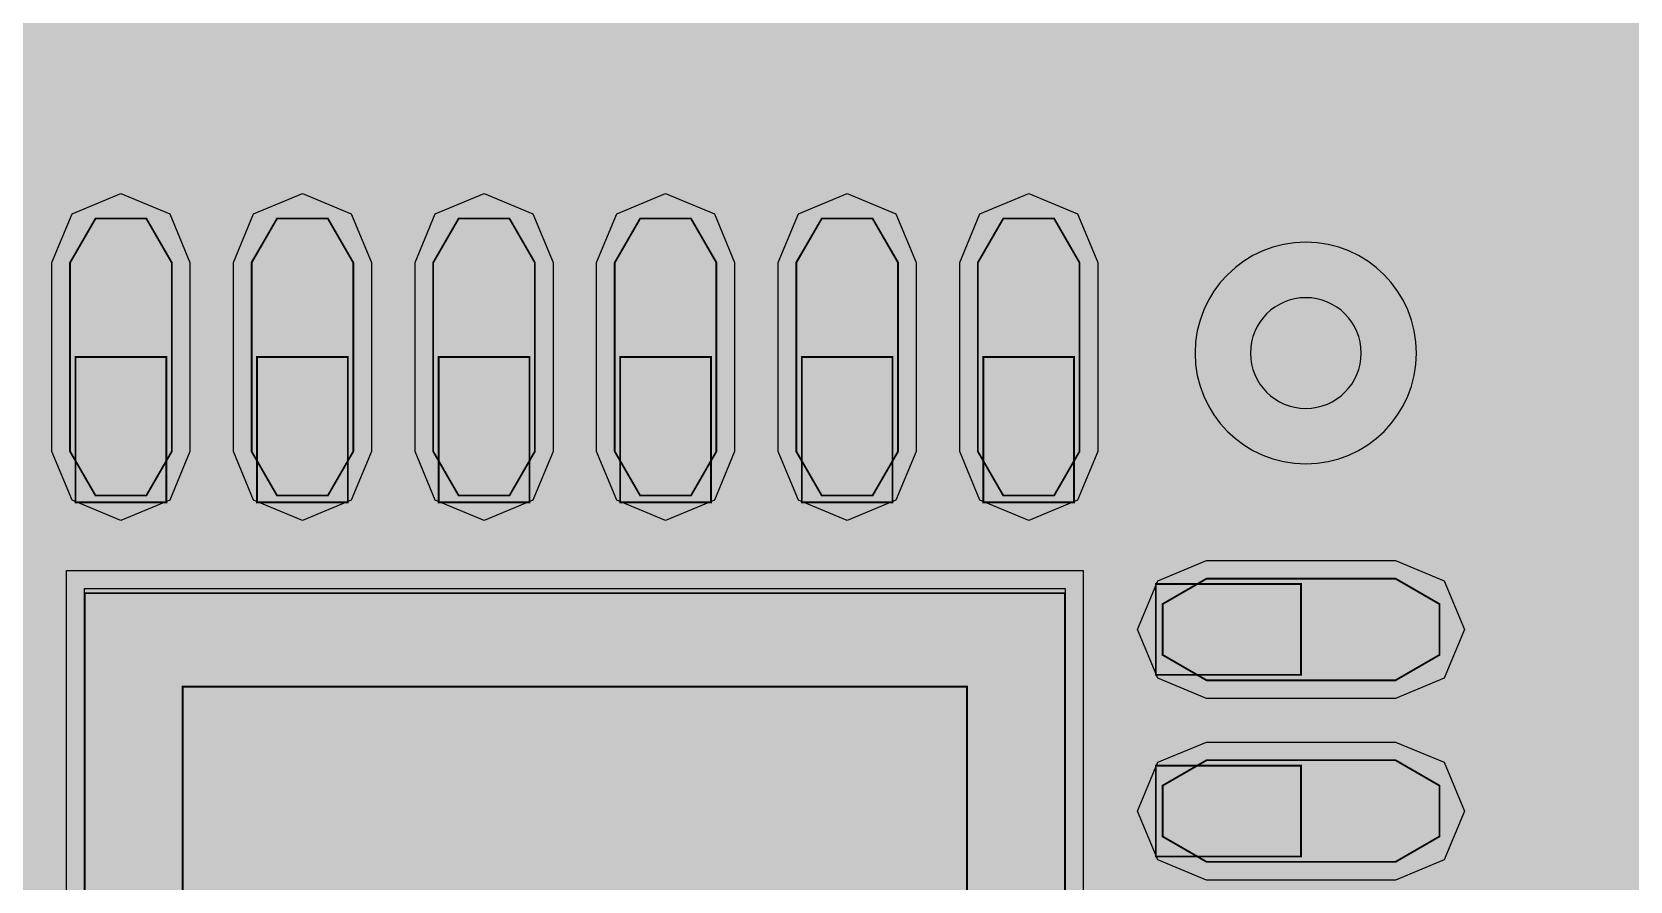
# Model space of a CAD drawing. Header units: millimetres. Extents: x -37.3 to -4.1, y -46.3 to 7.
# Drawn here: x -21.796 to -17.395, y -22.79 to -20.452 of the extents above; entities that cross this region are included whole.
import ezdxf

# ---------------------------------------------------------------- set-up
doc = ezdxf.new("R2010")
doc.units = ezdxf.units.MM
doc.header["$MEASUREMENT"] = 0
for name, color, linetype, true_color in [('Bottom-Layer', 7, 'Continuous', 0x0000ff), ('Component-Shape-Layer', 7, 'Continuous', 0x00cccc), ('Hole-Layer', 7, 'Continuous', 0x222222), ('Multi-Layer', 7, 'Continuous', 0xc0c0c0), ('Pin-Soldering-Layer', 7, 'Continuous', 0xcc9999), ('Top-Layer', 7, 'Continuous', 0xff0000), ('Top-Paste-Mask-Layer', 7, 'Continuous', 0x808080), ('Top-Silkscreen-Layer', 7, 'Continuous', 0xffcc00), ('Top-Solder-Mask-Layer', 7, 'Continuous', 0x800080)]:
    doc.layers.add(name, color=color, linetype=linetype, true_color=true_color)

msp = doc.modelspace()

# ---------------------------------------------------------------- hatches: boundary and pattern name
at = {"layer": 'Bottom-Layer'}
for points in [[(-12.201, -44.6419), (-15.3705, -44.6419), (-15.125, -44.428), (-14.9653, -44.1441), (-14.9099, -43.8231), (-14.9099, -43.2231), (-15.0048, -42.8074), (-15.2707, -42.474), (-15.6548, -42.289), (-16.0813, -42.289), (-16.4654, -42.474), (-16.7313, -42.8074), (-16.8262, -43.2231), (-16.8262, -43.8231), (-16.7708, -44.1441), (-16.6111, -44.428), (-16.3656, -44.6419), (-24.0205, -44.6419), (-23.7749, -44.428), (-23.6153, -44.1441), (-23.5599, -43.8231), (-23.5599, -43.2231), (-23.6548, -42.8074), (-23.9206, -42.474), (-24.3048, -42.289), (-24.7312, -42.289), (-25.1154, -42.474), (-25.3813, -42.8074), (-25.4762, -43.2231), (-25.4762, -43.8231), (-25.4208, -44.1441), (-25.2611, -44.428), (-25.0156, -44.6419), (-30.6523, -44.6419), (-30.3729, -44.2754), (-30.2321, -43.8365), (-30.2463, -43.3758), (-30.4137, -42.9464), (-30.715, -42.5976), (-31.1157, -42.3698), (-30.8468, -42.0261), (-30.7241, -41.6072), (-30.7652, -41.1727), (-30.9642, -40.7843), (-31.2929, -40.4971), (-31.0196, -40.2756), (-30.8254, -39.9822), (-26.1673, -39.9822), (-25.1863, -40.9632), (-25.0289, -41.0684), (-24.8432, -41.1053), (-15.2069, -41.1053), (-14.5671, -41.7451), (-14.4097, -41.8503), (-14.224, -41.8872), (-11.684, -41.8872), (-11.4984, -41.8503), (-11.341, -41.7451), (-8.039, -38.4431), (-7.9338, -38.2857), (-7.8969, -38.1001), (-7.8969, -35.1232), (-7.7458, -34.8581), (-7.7294, -34.5535), (-7.8511, -34.2738), (-8.0851, -34.0781), (-8.382, -34.0079), (-8.6789, -34.0781), (-8.913, -34.2738), (-9.0347, -34.5535), (-9.0182, -34.8581), (-8.8672, -35.1232), (-8.8672, -37.8991), (-11.4381, -40.4701), (-11.4985, -40.3222), (-11.5926, -40.1931), (-11.5926, -39.3142), (-11.4415, -39.0491), (-11.4251, -38.7445), (-11.5468, -38.4648), (-11.7808, -38.2691), (-12.0777, -38.1989), (-12.3746, -38.2691), (-12.6087, -38.4648), (-12.7304, -38.7445), (-12.7139, -39.0491), (-12.5629, -39.3142), (-12.5629, -40.1931), (-12.6985, -40.412), (-12.7405, -40.666), (-12.6826, -40.9169), (-14.0231, -40.9169), (-14.6629, -40.2771), (-14.8203, -40.172), (-15.0059, -40.135), (-15.0352, -40.135), (-14.9789, -39.9579), (-14.9599, -39.773), (-14.9599, -38.873), (-15.0498, -38.4789), (-15.3018, -38.1629), (-15.666, -37.9876), (-16.0701, -37.9876), (-16.4343, -38.1629), (-16.6863, -38.4789), (-16.7762, -38.873), (-16.7762, -39.3698), (-17.0493, -39.182), (-17.3779, -39.139), (-17.6901, -39.2502), (-17.9175, -39.4913), (-18.0102, -39.8095), (-17.9481, -40.135), (-22.4377, -40.135), (-22.3756, -39.8094), (-22.4684, -39.4912), (-22.6959, -39.2501), (-23.0082, -39.139), (-23.3369, -39.1821), (-23.6099, -39.3701), (-23.6099, -38.873), (-23.6998, -38.4789), (-23.9518, -38.1629), (-24.316, -37.9876), (-24.7201, -37.9876), (-25.0843, -38.1629), (-25.3362, -38.4789), (-25.4262, -38.873), (-25.4262, -39.3511), (-25.6233, -39.154), (-25.7806, -39.0489), (-25.9663, -39.0119), (-30.8254, -39.0119), (-31.0196, -38.7186), (-31.2929, -38.4971), (-30.9642, -38.2099), (-30.7652, -37.8214), (-30.7241, -37.3869), (-30.8468, -36.9681), (-31.1157, -36.6244), (-30.7063, -36.3893), (-30.4021, -36.0282), (-30.2399, -35.5849), (-30.2392, -35.1128), (-30.4002, -34.669), (-30.7034, -34.3071), (-31.1121, -34.0709), (-31.577, -33.9888), (-32.177, -33.9888), (-32.6419, -34.0709), (-33.0507, -34.3071), (-33.3538, -34.669), (-33.5148, -35.1128), (-33.5141, -35.5849), (-33.3519, -36.0282), (-33.0477, -36.3893), (-32.6383, -36.6244), (-32.9073, -36.9681), (-33.0299, -37.3869), (-32.9888, -37.8214), (-32.7898, -38.2099), (-32.4612, -38.4971), (-32.7667, -38.7557), (-32.966, -39.1028), (-33.0351, -39.4971), (-32.966, -39.8913), (-32.7667, -40.2385), (-32.4612, -40.4971), (-32.7898, -40.7843), (-32.9888, -41.1727), (-33.0299, -41.6072), (-32.9073, -42.0261), (-32.6383, -42.3698), (-33.039, -42.5976), (-33.3404, -42.9464), (-33.5078, -43.3758), (-33.5219, -43.8365), (-33.3811, -44.2754), (-33.1017, -44.6419), (-33.9319, -44.6419), (-33.9319, -0.3581), (-6.6482, -0.3581), (-6.6482, -44.6419), (-7.8079, -44.6419), (-7.7714, -44.5548), (-7.7589, -44.4611), (-7.7589, -42.6611), (-7.8069, -42.482), (-7.9379, -42.3509), (-8.117, -42.3029), (-9.917, -42.3029), (-10.0961, -42.3509), (-10.2272, -42.482), (-10.2752, -42.6611), (-10.2752, -44.4611), (-10.2627, -44.5548), (-10.2261, -44.6419), (-10.9131, -44.6419), (-10.5642, -44.3339), (-10.3512, -43.9201), (-10.3032, -43.4572), (-10.4267, -43.0086), (-10.7049, -42.6355), (-11.0997, -42.389), (-11.557, -42.3029), (-12.0144, -42.389), (-12.4092, -42.6355), (-12.6873, -43.0086), (-12.8109, -43.4572), (-12.7628, -43.9201), (-12.5498, -44.3339)], [(-19.4405, -26.7876), (-19.2802, -26.528), (-19.2531, -26.2241), (-19.3648, -25.9403), (-19.5919, -25.7365), (-19.8861, -25.6559), (-22.8408, -22.7012), (-22.7465, -22.649), (-22.6619, -22.5822), (-19.049, -22.5822), (-18.8634, -22.5452), (-18.706, -22.4401), (-18.2647, -21.9988), (-18.1349, -21.9813), (-18.0112, -21.9386), (-18.0112, -25.4056), (-18.1622, -25.6706), (-18.1787, -25.9752), (-18.057, -26.255), (-17.8229, -26.4506), (-17.526, -26.5208), (-17.2291, -26.4506), (-16.9951, -26.255), (-16.8734, -25.9752), (-16.8898, -25.6706), (-17.0409, -25.4056), (-17.0409, -20.648), (-16.8677, -20.4748), (-16.5734, -20.3942), (-16.3464, -20.1904), (-16.2347, -19.9065), (-16.2618, -19.6027), (-16.4221, -19.3431), (-16.6817, -19.1828), (-16.9855, -19.1557), (-17.2694, -19.2674), (-17.4732, -19.4944), (-17.5538, -19.7887), (-17.8691, -20.104), (-17.9742, -20.2614), (-18.0112, -20.447), (-18.0112, -20.7335), (-18.3284, -20.6741), (-18.636, -20.7715), (-18.8613, -21.0026), (-18.9508, -21.3127), (-19.25, -21.6119), (-22.6619, -21.6119), (-22.9333, -21.459), (-23.2445, -21.4468), (-23.5269, -21.5781), (-23.7183, -21.8237), (-26.8887, -18.6533), (-26.7851, -18.3778), (-26.811, -18.0847), (-26.9611, -17.8316), (-27.206, -17.6684), (-27.4974, -17.6272), (-27.778, -17.7162), (-27.9923, -17.9178), (-28.0984, -18.1923), (-28.0752, -18.4857), (-27.9273, -18.7401), (-27.9273, -18.7859), (-27.8904, -18.9716), (-27.7852, -19.129), (-20.5722, -26.342), (-20.4916, -26.6362), (-20.2878, -26.8633), (-20.0039, -26.975), (-19.7001, -26.9479)]]:
    msp.add_hatch(color=256, dxfattribs=at).paths.add_polyline_path(points)
at = {"layer": 'Pin-Soldering-Layer'}
for points in [[(-21.426, -21.7469), (-21.676, -21.7469), (-21.676, -21.3469), (-21.426, -21.3469)], [(-21.426, -21.7469), (-21.676, -21.7469), (-21.676, -21.3469), (-21.426, -21.3469)], [(-20.9261, -21.7469), (-21.1761, -21.7469), (-21.1761, -21.3469), (-20.9261, -21.3469)], [(-20.9261, -21.7469), (-21.1761, -21.7469), (-21.1761, -21.3469), (-20.9261, -21.3469)], [(-20.426, -21.7469), (-20.676, -21.7469), (-20.676, -21.3469), (-20.426, -21.3469)], [(-20.426, -21.7469), (-20.676, -21.7469), (-20.676, -21.3469), (-20.426, -21.3469)], [(-19.9261, -21.7469), (-20.1761, -21.7469), (-20.1761, -21.3469), (-19.9261, -21.3469)], [(-19.9261, -21.7469), (-20.1761, -21.7469), (-20.1761, -21.3469), (-19.9261, -21.3469)], [(-19.426, -21.7469), (-19.676, -21.7469), (-19.676, -21.3469), (-19.426, -21.3469)], [(-19.426, -21.7469), (-19.676, -21.7469), (-19.676, -21.3469), (-19.426, -21.3469)], [(-18.9261, -21.7469), (-19.1761, -21.7469), (-19.1761, -21.3469), (-18.9261, -21.3469)], [(-18.9261, -21.7469), (-19.1761, -21.7469), (-19.1761, -21.3469), (-18.9261, -21.3469)], [(-19.251, -24.697), (-21.651, -24.697), (-21.651, -21.9969), (-18.951, -21.9969), (-18.951, -24.397)], [(-19.251, -24.697), (-21.651, -24.697), (-21.651, -21.9969), (-18.951, -21.9969), (-18.951, -24.397)], [(-18.301, -22.222), (-18.701, -22.222), (-18.701, -21.972), (-18.301, -21.972)], [(-18.301, -22.222), (-18.701, -22.222), (-18.701, -21.972), (-18.301, -21.972)], [(-18.301, -22.7219), (-18.701, -22.7219), (-18.701, -22.4719), (-18.301, -22.4719)], [(-18.301, -22.7219), (-18.701, -22.7219), (-18.701, -22.4719), (-18.301, -22.4719)]]:
    msp.add_hatch(color=256, dxfattribs=at).paths.add_polyline_path(points)
at = {"layer": 'Top-Layer'}
for points in [[(-21.411, -21.6069), (-21.481, -21.7282), (-21.621, -21.7282), (-21.691, -21.6069), (-21.691, -21.087), (-21.621, -20.9657), (-21.481, -20.9657), (-21.411, -21.087)], [(-20.9111, -21.6069), (-20.9811, -21.7282), (-21.1211, -21.7282), (-21.1911, -21.6069), (-21.1911, -21.087), (-21.1211, -20.9657), (-20.9811, -20.9657), (-20.9111, -21.087)], [(-20.411, -21.6069), (-20.481, -21.7282), (-20.621, -21.7282), (-20.691, -21.6069), (-20.691, -21.087), (-20.621, -20.9657), (-20.481, -20.9657), (-20.411, -21.087)], [(-19.9111, -21.6069), (-19.9811, -21.7282), (-20.1211, -21.7282), (-20.1911, -21.6069), (-20.1911, -21.087), (-20.1211, -20.9657), (-19.9811, -20.9657), (-19.9111, -21.087)], [(-19.411, -21.6069), (-19.481, -21.7282), (-19.621, -21.7282), (-19.691, -21.6069), (-19.691, -21.087), (-19.621, -20.9657), (-19.481, -20.9657), (-19.411, -21.087)], [(-18.9111, -21.6069), (-18.9811, -21.7282), (-19.1211, -21.7282), (-19.1911, -21.6069), (-19.1911, -21.087), (-19.1211, -20.9657), (-18.9811, -20.9657), (-18.9111, -21.087)], [(-18.041, -21.957), (-17.9198, -22.027), (-17.9198, -22.167), (-18.041, -22.237), (-18.561, -22.237), (-18.6823, -22.167), (-18.6823, -22.027), (-18.561, -21.957)], [(-18.951, -24.6845), (-21.651, -24.6845), (-21.651, -21.9845), (-18.951, -21.9845)], [(-18.041, -22.4569), (-17.9198, -22.5269), (-17.9198, -22.6669), (-18.041, -22.7369), (-18.561, -22.7369), (-18.6823, -22.6669), (-18.6823, -22.5269), (-18.561, -22.4569)]]:
    msp.add_hatch(color=256, dxfattribs=at).paths.add_polyline_path(points)
at = {"layer": 'Top-Paste-Mask-Layer'}
for points in [[(-21.411, -21.6069), (-21.481, -21.7282), (-21.621, -21.7282), (-21.691, -21.6069), (-21.691, -21.087), (-21.621, -20.9657), (-21.481, -20.9657), (-21.411, -21.087)], [(-21.411, -21.6069), (-21.481, -21.7282), (-21.621, -21.7282), (-21.691, -21.6069), (-21.691, -21.087), (-21.621, -20.9657), (-21.481, -20.9657), (-21.411, -21.087)], [(-20.9111, -21.6069), (-20.9811, -21.7282), (-21.1211, -21.7282), (-21.1911, -21.6069), (-21.1911, -21.087), (-21.1211, -20.9657), (-20.9811, -20.9657), (-20.9111, -21.087)], [(-20.9111, -21.6069), (-20.9811, -21.7282), (-21.1211, -21.7282), (-21.1911, -21.6069), (-21.1911, -21.087), (-21.1211, -20.9657), (-20.9811, -20.9657), (-20.9111, -21.087)], [(-20.411, -21.6069), (-20.481, -21.7282), (-20.621, -21.7282), (-20.691, -21.6069), (-20.691, -21.087), (-20.621, -20.9657), (-20.481, -20.9657), (-20.411, -21.087)], [(-20.411, -21.6069), (-20.481, -21.7282), (-20.621, -21.7282), (-20.691, -21.6069), (-20.691, -21.087), (-20.621, -20.9657), (-20.481, -20.9657), (-20.411, -21.087)], [(-19.9111, -21.6069), (-19.9811, -21.7282), (-20.1211, -21.7282), (-20.1911, -21.6069), (-20.1911, -21.087), (-20.1211, -20.9657), (-19.9811, -20.9657), (-19.9111, -21.087)], [(-19.9111, -21.6069), (-19.9811, -21.7282), (-20.1211, -21.7282), (-20.1911, -21.6069), (-20.1911, -21.087), (-20.1211, -20.9657), (-19.9811, -20.9657), (-19.9111, -21.087)], [(-19.411, -21.6069), (-19.481, -21.7282), (-19.621, -21.7282), (-19.691, -21.6069), (-19.691, -21.087), (-19.621, -20.9657), (-19.481, -20.9657), (-19.411, -21.087)], [(-19.411, -21.6069), (-19.481, -21.7282), (-19.621, -21.7282), (-19.691, -21.6069), (-19.691, -21.087), (-19.621, -20.9657), (-19.481, -20.9657), (-19.411, -21.087)], [(-18.9111, -21.6069), (-18.9811, -21.7282), (-19.1211, -21.7282), (-19.1911, -21.6069), (-19.1911, -21.087), (-19.1211, -20.9657), (-18.9811, -20.9657), (-18.9111, -21.087)], [(-18.9111, -21.6069), (-18.9811, -21.7282), (-19.1211, -21.7282), (-19.1911, -21.6069), (-19.1911, -21.087), (-19.1211, -20.9657), (-18.9811, -20.9657), (-18.9111, -21.087)], [(-18.561, -22.237), (-18.6823, -22.167), (-18.6823, -22.027), (-18.561, -21.957), (-18.041, -21.957), (-17.9198, -22.027), (-17.9198, -22.167), (-18.041, -22.237)], [(-18.561, -22.237), (-18.6823, -22.167), (-18.6823, -22.027), (-18.561, -21.957), (-18.041, -21.957), (-17.9198, -22.027), (-17.9198, -22.167), (-18.041, -22.237)], [(-21.381, -24.4145), (-21.381, -22.2545), (-19.221, -22.2545), (-19.221, -24.4145)], [(-21.381, -24.4145), (-21.381, -22.2545), (-19.221, -22.2545), (-19.221, -24.4145)], [(-18.561, -22.7369), (-18.6823, -22.6669), (-18.6823, -22.5269), (-18.561, -22.4569), (-18.041, -22.4569), (-17.9198, -22.5269), (-17.9198, -22.6669), (-18.041, -22.7369)], [(-18.561, -22.7369), (-18.6823, -22.6669), (-18.6823, -22.5269), (-18.561, -22.4569), (-18.041, -22.4569), (-17.9198, -22.5269), (-17.9198, -22.6669), (-18.041, -22.7369)]]:
    msp.add_hatch(color=256, dxfattribs=at).paths.add_polyline_path(points)
at = {"layer": 'Top-Solder-Mask-Layer'}
for points in [[(-21.3609, -21.6069), (-21.4166, -21.7413), (-21.551, -21.797), (-21.6853, -21.7413), (-21.741, -21.6069), (-21.741, -21.087), (-21.6853, -20.9526), (-21.551, -20.8969), (-21.4166, -20.9526), (-21.3609, -21.087)], [(-20.8611, -21.6069), (-20.9167, -21.7413), (-21.0511, -21.797), (-21.1855, -21.7413), (-21.2411, -21.6069), (-21.2411, -21.087), (-21.1855, -20.9526), (-21.0511, -20.8969), (-20.9167, -20.9526), (-20.8611, -21.087)], [(-20.3609, -21.6069), (-20.4166, -21.7413), (-20.551, -21.797), (-20.6853, -21.7413), (-20.741, -21.6069), (-20.741, -21.087), (-20.6853, -20.9526), (-20.551, -20.8969), (-20.4166, -20.9526), (-20.3609, -21.087)], [(-19.8611, -21.6069), (-19.9167, -21.7413), (-20.0511, -21.797), (-20.1855, -21.7413), (-20.2411, -21.6069), (-20.2411, -21.087), (-20.1855, -20.9526), (-20.0511, -20.8969), (-19.9167, -20.9526), (-19.8611, -21.087)], [(-19.3609, -21.6069), (-19.4166, -21.7413), (-19.551, -21.797), (-19.6853, -21.7413), (-19.741, -21.6069), (-19.741, -21.087), (-19.6853, -20.9526), (-19.551, -20.8969), (-19.4166, -20.9526), (-19.3609, -21.087)], [(-18.8611, -21.6069), (-18.9167, -21.7413), (-19.0511, -21.797), (-19.1855, -21.7413), (-19.2411, -21.6069), (-19.2411, -21.087), (-19.1855, -20.9526), (-19.0511, -20.8969), (-18.9167, -20.9526), (-18.8611, -21.087)], [(-18.041, -21.907), (-17.9067, -21.9627), (-17.851, -22.097), (-17.9067, -22.2314), (-18.041, -22.287), (-18.561, -22.287), (-18.6954, -22.2314), (-18.751, -22.097), (-18.6954, -21.9627), (-18.561, -21.907)], [(-18.901, -24.7345), (-21.701, -24.7345), (-21.701, -21.9345), (-18.901, -21.9345)], [(-18.041, -22.4069), (-17.9067, -22.4625), (-17.851, -22.5969), (-17.9067, -22.7312), (-18.041, -22.7869), (-18.561, -22.7869), (-18.6954, -22.7312), (-18.751, -22.5969), (-18.6954, -22.4625), (-18.561, -22.4069)]]:
    msp.add_hatch(color=256, dxfattribs=at).paths.add_polyline_path(points)

# ---------------------------------------------------------------- linework, layer by layer
at = {"layer": 'Bottom-Layer'}
for points, const_width in [([(-17.2694, -19.2674), (-17.4732, -19.4944), (-17.5538, -19.7887), (-17.8691, -20.104), (-17.9742, -20.2614), (-18.0112, -20.447), (-18.0112, -20.7335), (-18.3284, -20.6741), (-18.636, -20.7715), (-18.8613, -21.0026), (-18.9508, -21.3127), (-19.25, -21.6119), (-22.6619, -21.6119), (-22.9333, -21.459), (-23.2445, -21.4468), (-23.5269, -21.5781), (-23.7183, -21.8237), (-26.8887, -18.6533), (-26.7851, -18.3778), (-26.811, -18.0847), (-26.9611, -17.8316), (-27.206, -17.6684), (-27.4974, -17.6272), (-27.778, -17.7162)], 0.0508), ([(-17.526, -20.447), (-16.891, -19.812)], 0.254), ([(-17.526, -25.8577), (-17.526, -20.447)], 0.254), ([(-19.049, -22.097), (-18.288, -21.336)], 0.254), ([(-19.2531, -26.2241), (-19.3648, -25.9403), (-19.5919, -25.7365), (-19.8861, -25.6559), (-22.8408, -22.7012), (-22.7465, -22.649), (-22.6619, -22.5822), (-19.049, -22.5822), (-18.8634, -22.5452), (-18.706, -22.4401), (-18.2647, -21.9988), (-18.1349, -21.9813), (-18.0112, -21.9386), (-18.0112, -25.4056), (-18.1622, -25.6706), (-18.1787, -25.9752), (-18.057, -26.255)], 0.0508), ([(-23.114, -22.097), (-19.049, -22.097)], 0.254)]:
    msp.add_lwpolyline(points, dxfattribs=dict(at, const_width=const_width))
at = {"layer": 'Component-Shape-Layer', "const_width": 0.0508}
msp.add_lwpolyline([(-18.301, -25.3471), (-22.301, -25.3471), (-22.301, -21.3471), (-18.301, -21.3471)], close=True, dxfattribs=at)
msp.add_lwpolyline([(-18.301, -25.3471), (-22.301, -25.3471), (-22.301, -21.3471), (-18.301, -21.3471)], close=True, dxfattribs=at)
at = {"layer": 'Hole-Layer'}
msp.add_lwpolyline([(-18.4405, -21.336, 1), (-18.1355, -21.336, 1)], format="xyb", close=True, dxfattribs=at)
at = {"layer": 'Multi-Layer'}
msp.add_lwpolyline([(-18.593, -21.336, 1), (-17.983, -21.336), (-17.983, -21.336, 1), (-18.593, -21.336)], format="xyb", dxfattribs=at)
at = {"layer": 'Pin-Soldering-Layer', "const_width": 0.00508}
for points in [[(-21.426, -21.7469), (-21.676, -21.7469), (-21.676, -21.3469), (-21.426, -21.3469)], [(-21.426, -21.7469), (-21.676, -21.7469), (-21.676, -21.3469), (-21.426, -21.3469)], [(-20.9261, -21.7469), (-21.1761, -21.7469), (-21.1761, -21.3469), (-20.9261, -21.3469)], [(-20.9261, -21.7469), (-21.1761, -21.7469), (-21.1761, -21.3469), (-20.9261, -21.3469)], [(-20.426, -21.7469), (-20.676, -21.7469), (-20.676, -21.3469), (-20.426, -21.3469)], [(-20.426, -21.7469), (-20.676, -21.7469), (-20.676, -21.3469), (-20.426, -21.3469)], [(-19.9261, -21.7469), (-20.1761, -21.7469), (-20.1761, -21.3469), (-19.9261, -21.3469)], [(-19.9261, -21.7469), (-20.1761, -21.7469), (-20.1761, -21.3469), (-19.9261, -21.3469)], [(-19.426, -21.7469), (-19.676, -21.7469), (-19.676, -21.3469), (-19.426, -21.3469)], [(-19.426, -21.7469), (-19.676, -21.7469), (-19.676, -21.3469), (-19.426, -21.3469)], [(-18.9261, -21.7469), (-19.1761, -21.7469), (-19.1761, -21.3469), (-18.9261, -21.3469)], [(-18.9261, -21.7469), (-19.1761, -21.7469), (-19.1761, -21.3469), (-18.9261, -21.3469)], [(-19.251, -24.697), (-21.651, -24.697), (-21.651, -21.9969), (-18.951, -21.9969), (-18.951, -24.397)], [(-19.251, -24.697), (-21.651, -24.697), (-21.651, -21.9969), (-18.951, -21.9969), (-18.951, -24.397)], [(-18.301, -22.222), (-18.701, -22.222), (-18.701, -21.972), (-18.301, -21.972)], [(-18.301, -22.222), (-18.701, -22.222), (-18.701, -21.972), (-18.301, -21.972)], [(-18.301, -22.7219), (-18.701, -22.7219), (-18.701, -22.4719), (-18.301, -22.4719)], [(-18.301, -22.7219), (-18.701, -22.7219), (-18.701, -22.4719), (-18.301, -22.4719)]]:
    msp.add_lwpolyline(points, close=True, dxfattribs=at)
at = {"layer": 'Top-Layer', "const_width": 0.254}
for points in [[(-25.559, -20.6679), (-20.8775, -20.6679)], [(-20.8775, -20.6679), (-20.8444, -20.701)], [(-19.2577, -20.701), (-19.2247, -20.6679)], [(-19.2247, -20.6679), (-18.8775, -20.6679)], [(-18.8775, -20.6679), (-18.2339, -21.3116)], [(-20.8444, -20.701), (-20.828, -20.701)], [(-20.828, -20.701), (-20.551, -20.9781)], [(-19.551, -20.948), (-19.304, -20.701)], [(-19.304, -20.701), (-19.2577, -20.701)], [(-20.551, -20.9781), (-20.551, -21.3469)], [(-19.551, -21.3469), (-19.551, -20.948)], [(-18.288, -21.336), (-18.2636, -21.3116)], [(-18.2636, -21.3116), (-18.2339, -21.3116)], [(-18.2339, -21.3116), (-17.622, -21.9235)], [(-21.551, -21.3469), (-24.9934, -21.3469)], [(-21.0511, -21.3469), (-21.0511, -21.971)], [(-20.0511, -21.3469), (-20.0511, -23.0846)], [(-17.622, -21.9235), (-17.622, -22.1291)], [(-17.622, -22.1291), (-16.7727, -22.9784)]]:
    msp.add_lwpolyline(points, dxfattribs=at)
at = {"layer": 'Top-Layer'}
for points in [[(-21.411, -21.6069), (-21.481, -21.7282), (-21.621, -21.7282), (-21.691, -21.6069), (-21.691, -21.087), (-21.621, -20.9657), (-21.481, -20.9657), (-21.411, -21.087)], [(-20.9111, -21.6069), (-20.9811, -21.7282), (-21.1211, -21.7282), (-21.1911, -21.6069), (-21.1911, -21.087), (-21.1211, -20.9657), (-20.9811, -20.9657), (-20.9111, -21.087)], [(-20.411, -21.6069), (-20.481, -21.7282), (-20.621, -21.7282), (-20.691, -21.6069), (-20.691, -21.087), (-20.621, -20.9657), (-20.481, -20.9657), (-20.411, -21.087)], [(-19.9111, -21.6069), (-19.9811, -21.7282), (-20.1211, -21.7282), (-20.1911, -21.6069), (-20.1911, -21.087), (-20.1211, -20.9657), (-19.9811, -20.9657), (-19.9111, -21.087)], [(-19.411, -21.6069), (-19.481, -21.7282), (-19.621, -21.7282), (-19.691, -21.6069), (-19.691, -21.087), (-19.621, -20.9657), (-19.481, -20.9657), (-19.411, -21.087)], [(-18.9111, -21.6069), (-18.9811, -21.7282), (-19.1211, -21.7282), (-19.1911, -21.6069), (-19.1911, -21.087), (-19.1211, -20.9657), (-18.9811, -20.9657), (-18.9111, -21.087)], [(-18.041, -21.957), (-17.9198, -22.027), (-17.9198, -22.167), (-18.041, -22.237), (-18.561, -22.237), (-18.6823, -22.167), (-18.6823, -22.027), (-18.561, -21.957)], [(-18.951, -24.6845), (-21.651, -24.6845), (-21.651, -21.9845), (-18.951, -21.9845)], [(-18.041, -22.4569), (-17.9198, -22.5269), (-17.9198, -22.6669), (-18.041, -22.7369), (-18.561, -22.7369), (-18.6823, -22.6669), (-18.6823, -22.5269), (-18.561, -22.4569)]]:
    msp.add_lwpolyline(points, close=True, dxfattribs=at)
at = {"layer": 'Top-Paste-Mask-Layer', "const_width": 0.00508}
for points in [[(-21.411, -21.6069), (-21.481, -21.7282), (-21.621, -21.7282), (-21.691, -21.6069), (-21.691, -21.087), (-21.621, -20.9657), (-21.481, -20.9657), (-21.411, -21.087)], [(-21.411, -21.6069), (-21.481, -21.7282), (-21.621, -21.7282), (-21.691, -21.6069), (-21.691, -21.087), (-21.621, -20.9657), (-21.481, -20.9657), (-21.411, -21.087)], [(-20.9111, -21.6069), (-20.9811, -21.7282), (-21.1211, -21.7282), (-21.1911, -21.6069), (-21.1911, -21.087), (-21.1211, -20.9657), (-20.9811, -20.9657), (-20.9111, -21.087)], [(-20.9111, -21.6069), (-20.9811, -21.7282), (-21.1211, -21.7282), (-21.1911, -21.6069), (-21.1911, -21.087), (-21.1211, -20.9657), (-20.9811, -20.9657), (-20.9111, -21.087)], [(-20.411, -21.6069), (-20.481, -21.7282), (-20.621, -21.7282), (-20.691, -21.6069), (-20.691, -21.087), (-20.621, -20.9657), (-20.481, -20.9657), (-20.411, -21.087)], [(-20.411, -21.6069), (-20.481, -21.7282), (-20.621, -21.7282), (-20.691, -21.6069), (-20.691, -21.087), (-20.621, -20.9657), (-20.481, -20.9657), (-20.411, -21.087)], [(-19.9111, -21.6069), (-19.9811, -21.7282), (-20.1211, -21.7282), (-20.1911, -21.6069), (-20.1911, -21.087), (-20.1211, -20.9657), (-19.9811, -20.9657), (-19.9111, -21.087)], [(-19.9111, -21.6069), (-19.9811, -21.7282), (-20.1211, -21.7282), (-20.1911, -21.6069), (-20.1911, -21.087), (-20.1211, -20.9657), (-19.9811, -20.9657), (-19.9111, -21.087)], [(-19.411, -21.6069), (-19.481, -21.7282), (-19.621, -21.7282), (-19.691, -21.6069), (-19.691, -21.087), (-19.621, -20.9657), (-19.481, -20.9657), (-19.411, -21.087)], [(-19.411, -21.6069), (-19.481, -21.7282), (-19.621, -21.7282), (-19.691, -21.6069), (-19.691, -21.087), (-19.621, -20.9657), (-19.481, -20.9657), (-19.411, -21.087)], [(-18.9111, -21.6069), (-18.9811, -21.7282), (-19.1211, -21.7282), (-19.1911, -21.6069), (-19.1911, -21.087), (-19.1211, -20.9657), (-18.9811, -20.9657), (-18.9111, -21.087)], [(-18.9111, -21.6069), (-18.9811, -21.7282), (-19.1211, -21.7282), (-19.1911, -21.6069), (-19.1911, -21.087), (-19.1211, -20.9657), (-18.9811, -20.9657), (-18.9111, -21.087)], [(-18.561, -22.237), (-18.6823, -22.167), (-18.6823, -22.027), (-18.561, -21.957), (-18.041, -21.957), (-17.9198, -22.027), (-17.9198, -22.167), (-18.041, -22.237)], [(-18.561, -22.237), (-18.6823, -22.167), (-18.6823, -22.027), (-18.561, -21.957), (-18.041, -21.957), (-17.9198, -22.027), (-17.9198, -22.167), (-18.041, -22.237)], [(-21.381, -24.4145), (-21.381, -22.2545), (-19.221, -22.2545), (-19.221, -24.4145)], [(-21.381, -24.4145), (-21.381, -22.2545), (-19.221, -22.2545), (-19.221, -24.4145)], [(-18.561, -22.7369), (-18.6823, -22.6669), (-18.6823, -22.5269), (-18.561, -22.4569), (-18.041, -22.4569), (-17.9198, -22.5269), (-17.9198, -22.6669), (-18.041, -22.7369)], [(-18.561, -22.7369), (-18.6823, -22.6669), (-18.6823, -22.5269), (-18.561, -22.4569), (-18.041, -22.4569), (-17.9198, -22.5269), (-17.9198, -22.6669), (-18.041, -22.7369)]]:
    msp.add_lwpolyline(points, close=True, dxfattribs=at)
at = {"layer": 'Top-Silkscreen-Layer', "const_width": 0.2}
for points in [[(-18.551, -21.1844), (-18.1509, -21.1844)], [(-18.551, -21.1844), (-18.1509, -21.1844)], [(-18.1509, -21.1844), (-18.1509, -21.5844)], [(-18.1509, -21.1844), (-18.1509, -21.5844)]]:
    msp.add_lwpolyline(points, dxfattribs=at)
at = {"layer": 'Top-Solder-Mask-Layer'}
for points in [[(-21.3609, -21.6069), (-21.4166, -21.7413), (-21.551, -21.797), (-21.6853, -21.7413), (-21.741, -21.6069), (-21.741, -21.087), (-21.6853, -20.9526), (-21.551, -20.8969), (-21.4166, -20.9526), (-21.3609, -21.087)], [(-20.8611, -21.6069), (-20.9167, -21.7413), (-21.0511, -21.797), (-21.1855, -21.7413), (-21.2411, -21.6069), (-21.2411, -21.087), (-21.1855, -20.9526), (-21.0511, -20.8969), (-20.9167, -20.9526), (-20.8611, -21.087)], [(-20.3609, -21.6069), (-20.4166, -21.7413), (-20.551, -21.797), (-20.6853, -21.7413), (-20.741, -21.6069), (-20.741, -21.087), (-20.6853, -20.9526), (-20.551, -20.8969), (-20.4166, -20.9526), (-20.3609, -21.087)], [(-19.8611, -21.6069), (-19.9167, -21.7413), (-20.0511, -21.797), (-20.1855, -21.7413), (-20.2411, -21.6069), (-20.2411, -21.087), (-20.1855, -20.9526), (-20.0511, -20.8969), (-19.9167, -20.9526), (-19.8611, -21.087)], [(-19.3609, -21.6069), (-19.4166, -21.7413), (-19.551, -21.797), (-19.6853, -21.7413), (-19.741, -21.6069), (-19.741, -21.087), (-19.6853, -20.9526), (-19.551, -20.8969), (-19.4166, -20.9526), (-19.3609, -21.087)], [(-18.8611, -21.6069), (-18.9167, -21.7413), (-19.0511, -21.797), (-19.1855, -21.7413), (-19.2411, -21.6069), (-19.2411, -21.087), (-19.1855, -20.9526), (-19.0511, -20.8969), (-18.9167, -20.9526), (-18.8611, -21.087)], [(-18.041, -21.907), (-17.9067, -21.9627), (-17.851, -22.097), (-17.9067, -22.2314), (-18.041, -22.287), (-18.561, -22.287), (-18.6954, -22.2314), (-18.751, -22.097), (-18.6954, -21.9627), (-18.561, -21.907)], [(-18.901, -24.7345), (-21.701, -24.7345), (-21.701, -21.9345), (-18.901, -21.9345)], [(-18.041, -22.4069), (-17.9067, -22.4625), (-17.851, -22.5969), (-17.9067, -22.7312), (-18.041, -22.7869), (-18.561, -22.7869), (-18.6954, -22.7312), (-18.751, -22.5969), (-18.6954, -22.4625), (-18.561, -22.4069)]]:
    msp.add_lwpolyline(points, close=True, dxfattribs=at)

doc.saveas('drawing.dxf')
